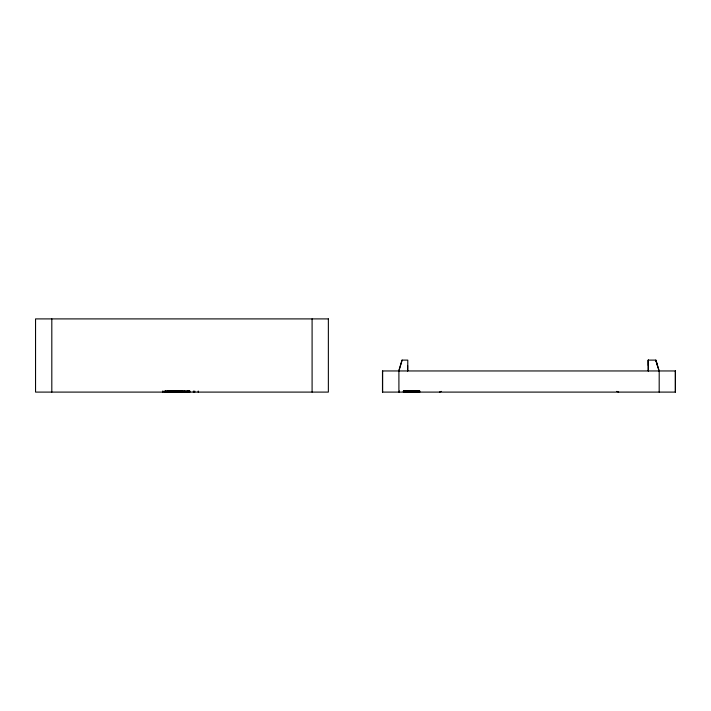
<?xml version="1.0" encoding="UTF-8"?>
<svg xmlns="http://www.w3.org/2000/svg" width="711" height="711" viewBox="0 0 711 711"><rect width="100%" height="100%" fill="white"/><g stroke="black" fill="none" stroke-linecap="round" stroke-linejoin="round"><path stroke-width="1.07" d="M407.643 370.955L407.643 365.534M407.723 370.955L407.794 360.113L402.008 360.113L398.755 370.955M402.159 360.113L398.907 370.955L398.915 392.099M439.451 392.099L441.3 391.379M648.192 370.955L648.183 360.113L655.924 360.113L659.186 370.955L659.186 392.099M648.29 365.534L648.245 360.113M616.801 391.379L618.659 392.099M659.026 370.955L655.773 360.113L657.435 365.534M675.299 370.955L675.299 392.099M648.334 360.113L648.334 370.955M419.837 391.014L419.837 392.099M419.463 391.014L419.463 392.099M419.33 391.014L419.321 392.099M419.241 391.014L419.241 392.099M419.143 391.014L419.143 392.099M418.912 391.014L418.93 392.099M418.61 391.014L418.61 392.099M418.272 391.014L418.272 392.099L418.175 391.014M417.686 391.014L417.686 392.099M417.588 391.014L417.588 392.099M417.366 391.014L417.366 392.099M417.215 391.014L417.241 392.099M416.788 391.014L416.779 392.099M416.673 391.014L416.673 392.099M416.353 391.014L416.353 392.099M416.219 391.014L416.202 392.099M416.086 391.014L416.086 392.099M415.819 391.014L415.819 392.099M415.597 391.014L415.597 392.099M415.517 391.014L415.517 392.099M415.366 391.014L415.313 392.099M415.197 392.099L415.18 391.014L415.028 392.099M414.886 391.014L414.966 392.099M414.842 391.014L414.833 392.099M414.655 391.014L414.673 392.099M414.469 391.014L414.477 392.099M414.309 391.014L414.309 392.099M414.122 391.014L414.149 392.099M414.015 391.014L413.989 392.099L413.918 391.014M413.758 391.014L413.686 392.099M413.571 391.014L413.526 392.099L413.5 391.014M413.233 391.014L413.269 392.099M413.189 391.014L413.18 392.099M413.011 391.014L413.011 392.099M412.878 391.014L412.833 392.099M412.682 391.014L412.647 392.099L412.504 391.014M412.336 391.014L412.416 392.099M412.3 392.099L412.211 391.014L412.131 392.099M411.909 391.014L411.953 392.099M411.767 391.014L411.767 392.099M411.616 391.014L411.616 392.099M411.305 391.014L411.402 392.099M411.207 391.014L411.242 392.099M411.038 391.014L411.056 392.099M410.771 391.014L410.771 392.099M409.971 391.014L409.971 392.099M409.563 391.014L409.616 392.099M409.403 391.014L409.438 392.099M409.269 391.014L409.269 392.099M409.092 391.014L409.092 392.099M408.967 391.014L408.967 392.099M408.718 391.014L408.718 392.099M408.541 391.014L408.523 392.099M408.407 391.014L408.407 392.099M408.318 391.014L408.318 392.099M407.679 391.014L407.643 392.099M407.483 391.014L407.483 392.099M407.181 391.014L407.163 392.099M407.039 391.014L407.039 392.099M406.932 392.099L406.861 391.014L406.745 392.099M406.612 391.014L406.603 392.099M406.505 391.014L406.532 392.099M406.31 391.014L406.31 392.099M406.177 391.014L406.177 392.099M406.034 391.014L406.088 392.099M405.83 391.014L405.821 392.099M405.705 391.014L405.705 392.099M405.625 392.099L405.528 391.014L405.377 392.099M405.332 391.014L405.252 392.099M405.146 391.014L405.11 392.099M404.541 391.014L404.523 392.099M404.381 391.014L404.417 392.099M404.283 391.014L404.257 392.099M404.044 391.014L404.044 392.099M403.946 391.014L403.91 392.099M403.795 391.014L403.866 392.099M403.67 391.014L403.67 392.099M403.484 391.014L403.475 392.099M403.35 391.014L403.404 392.099M399.395 391.014L399.395 392.099M382.642 370.955L382.642 392.099M312.093 318.901L312.093 392.099M198.218 391.014L198.218 392.099M194.761 391.014L194.761 392.099M193.392 391.014L193.392 392.099M189.926 391.014L189.926 392.099M189.473 391.014L189.473 392.099L189.393 391.014M189.126 391.014L189.153 392.099M188.762 391.014L188.771 392.099M188.237 391.014L188.237 392.099M187.997 391.014L187.997 392.099M187.828 391.014L187.837 392.099M187.588 391.014L187.571 392.099M187.197 391.014L187.206 392.099M186.806 391.014L186.762 392.099M186.22 391.014L186.202 392.099M185.909 391.014L185.882 392.099M185.607 391.014L185.598 392.099M184.913 391.014L184.922 392.099M184.389 391.014L184.389 392.099M184.22 391.014L184.238 392.099M183.918 391.014L183.927 392.099M183.029 392.099L183.091 391.014L183.02 392.099M182.629 391.014L182.629 392.099M182.247 391.014L182.256 392.099M181.998 391.014L181.998 392.099M181.838 391.014L181.838 392.099M181.625 391.014L181.589 392.099M181.501 391.014L181.501 392.099M181.376 391.014L181.376 392.099M181.225 392.099L181.127 391.014L181.065 392.099M180.674 391.014L180.674 392.099M180.558 391.014L180.532 392.099M180.434 391.014L180.434 392.099M180.354 391.014L180.354 392.099M180.159 392.099L180.123 391.014L180.052 392.099M179.856 391.014L179.794 392.099M179.616 391.014L179.572 392.099M179.368 391.014L179.368 392.099M179.279 391.014L179.288 392.099M179.065 391.014L179.039 392.099M178.994 391.014L178.923 392.099M178.861 391.014L178.861 392.099M178.657 391.014L178.648 392.099M178.523 391.014L178.523 392.099M178.239 391.014L178.15 392.099M178.123 391.014L178.123 392.099M177.883 391.014L177.883 392.099M177.714 391.014L177.723 392.099M176.959 391.014L177.083 392.099M176.879 391.014L176.879 392.099M176.772 391.014L176.701 392.099M176.639 391.014L176.648 392.099M176.452 391.014L176.452 392.099M176.257 391.014L176.239 392.099M176.195 391.014L176.106 392.099M175.804 392.099L175.804 391.014L175.661 392.099M175.484 391.014L175.493 392.099M175.359 391.014L175.43 392.099M175.235 391.014L175.235 392.099M175.075 391.014L175.075 392.099M174.924 391.014L174.924 392.099M174.799 391.014L174.799 392.099M174.684 391.014L174.604 392.099M174.302 391.014L174.302 392.099M174.124 391.014L174.106 392.099M173.804 391.014L173.813 392.099M173.502 391.014L173.52 392.099M172.977 391.014L172.986 392.099L172.915 391.014M172.773 391.014L172.693 392.099M172.515 391.014L172.524 392.099M172.453 391.014L172.453 392.099M172.089 391.014L172.195 392.099M171.884 391.014L171.884 392.099M171.724 391.014L171.671 392.099M171.484 391.014L171.52 392.099M171.342 391.014L171.342 392.099M171.182 391.014L171.2 392.099M171.049 391.014L171.049 392.099M170.951 391.014L171.013 392.099M170.756 391.014L170.756 392.099M170.684 391.014L170.631 392.099M170.569 391.014L170.56 392.099M170.32 391.014L170.391 392.099M170.24 391.014L170.24 392.099M169.422 391.014L169.476 392.099M169.254 391.014L169.254 392.099M169.049 391.014L168.96 392.099M168.898 391.014L168.916 392.099M168.8 391.014L168.676 392.099M168.471 391.014L168.427 392.099M168.214 391.014L168.214 392.099M168.08 391.014L168.116 392.099M167.938 391.014L167.956 392.099M167.867 391.014L167.867 392.099M167.689 391.014L167.689 392.099M167.512 391.014L167.503 392.099M167.369 392.099L167.343 391.014L167.281 392.099M167.058 391.014L167.112 392.099M166.934 391.014L166.943 392.099M166.463 392.099L166.454 391.014L166.321 392.099M165.805 391.014L165.805 392.099M165.476 391.014L165.476 392.099M165.29 391.014L165.29 392.099M165.236 391.014L165.236 392.099M165.041 391.014L165.041 392.099M163.921 391.014L163.921 392.099M162.552 391.014L162.552 392.099M51.814 318.901L51.814 392.099M328.358 318.901L35.55 318.901L35.55 392.099L328.358 392.099L328.358 318.901M675.45 370.955L382.482 370.955L382.482 392.099L675.45 392.099L675.45 370.955M410.425 392.099L410.434 391.014L410.327 392.099M409.847 392.099L409.847 391.014L409.785 392.099M408.052 392.099L408.052 391.014L407.99 392.099M404.968 392.099L404.968 391.014L404.906 392.099M183.634 392.099L183.634 391.014L183.616 392.099M177.457 392.099L177.439 391.014L177.377 392.099M170.009 392.099L170.009 391.014L169.956 392.099"/></g></svg>
